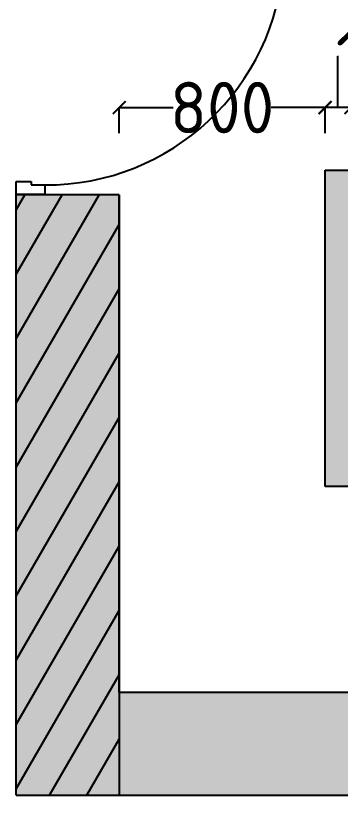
# Model space of a CAD drawing. Header units: inches. Extents: x -59797 to 874375, y -412711 to 5867.
# Drawn here: x 372621 to 373882, y -148936 to -145800 of the extents above; entities that cross this region are included whole.
import ezdxf

# ---------------------------------------------------------------- set-up
doc = ezdxf.new("R2010")
doc.units = ezdxf.units.IN
doc.header["$MEASUREMENT"] = 0
doc.layers.add('freecads.com', color=7, linetype='Continuous')
doc.styles.get("Standard").update_dxf_attribs({"font": 'GOST Common.ttf'})
doc.dimstyles.new('Copy of Standard', dxfattribs={"dimtxt": 120, "dimasz": 50, "dimexe": 0.18, "dimexo": 0.0625, "dimgap": 0.09, "dimtad": 0, "dimtih": 1, "dimtoh": 1, "dimdec": 0, "dimzin": 0, "dimdsep": 46, "dimtxsty": 'Standard', "dimblk": 'ARCHTICK', "dimcen": 0.09, "dimclrd": 250, "dimadec": 0, "dimazin": 0, "dimtfac": 1, "dimtdec": 0, "dimtofl": 0, "dimtmove": 0, "dimatfit": 3, "dimldrblk": 'ARCHTICK', "dimfxl": 100, "dimfxlon": 1, "dimtolj": 1, "dimtzin": 0, "dimarcsym": 0})

# ---------------------------------------------------------------- blocks, each defined once
blk = doc.blocks.new('_ArchTick')
at = {"color": 0, "linetype": 'ByBlock', "const_width": 0.15}
blk.add_lwpolyline([(-0.5, -0.5), (0.5, 0.5)], dxfattribs=at)
blk = doc.blocks.new('*D159')
at = {"color": 250, "lineweight": -2, "transparency": 16777216}
for p, q in [((373870.6, -146155), (373870.6, -145954.8)), ((373870.6, -145954.8), (373870.8, -145954.8)), ((373920.6, -146155), (373820.6, -146155))]:
    blk.add_line(p, q, dxfattribs=at)
at = {"color": 0, "lineweight": -2, "transparency": 16777216}
for p, q in [((373820.6, -146255), (373820.6, -146154.8)), ((373920.6, -146255), (373920.6, -146154.8))]:
    blk.add_line(p, q, dxfattribs=at)
at = {"layer": 'Defpoints', "color": 0, "transparency": 16777216}
for p in [(373820.6, -146155), (373820.6, -146398.7), (373920.6, -146498.7)]:
    blk.add_point(p, dxfattribs=at)
at = {"color": 250, "lineweight": -2, "transparency": 16777216, "xscale": 50, "yscale": 50, "zscale": 50, "rotation": 180}
blk.add_blockref('_ArchTick', (373820.6, -146155), dxfattribs=at)
at = {"color": 250, "lineweight": -2, "transparency": 16777216, "xscale": 50, "yscale": 50, "zscale": 50}
blk.add_blockref('_ArchTick', (373920.6, -146155), dxfattribs=at)
at = {"color": 0, "transparency": 16777216, "insert": (374040.9, -145954.8), "char_height": 200, "attachment_point": 5}
blk.add_mtext('\\A1;100', dxfattribs=at)
blk = doc.blocks.new('*D160')
at = {"color": 0, "lineweight": -2, "transparency": 16777216}
for p, q in [((373020.6, -146255), (373020.6, -146154.8)), ((373820.6, -146255), (373820.6, -146154.8))]:
    blk.add_line(p, q, dxfattribs=at)
at = {"color": 250, "lineweight": -2, "transparency": 16777216}
for p, q in [((373020.6, -146155), (373230.5, -146155)), ((373820.6, -146155), (373610.7, -146155))]:
    blk.add_line(p, q, dxfattribs=at)
at = {"layer": 'Defpoints', "color": 0, "transparency": 16777216}
for p in [(373020.6, -146155), (373820.6, -146398.7), (373020.6, -146494)]:
    blk.add_point(p, dxfattribs=at)
at = {"color": 250, "lineweight": -2, "transparency": 16777216, "xscale": 50, "yscale": 50, "zscale": 50, "rotation": 180}
blk.add_blockref('_ArchTick', (373020.6, -146155), dxfattribs=at)
at = {"color": 250, "lineweight": -2, "transparency": 16777216, "xscale": 50, "yscale": 50, "zscale": 50}
blk.add_blockref('_ArchTick', (373820.6, -146155), dxfattribs=at)
at = {"color": 0, "transparency": 16777216, "insert": (373420.6, -146155), "char_height": 200, "attachment_point": 5}
blk.add_mtext('\\A1;800', dxfattribs=at)

msp = doc.modelspace()

# ---------------------------------------------------------------- hatches: boundary and pattern name
at = {"true_color": 0x636466}
h = msp.add_hatch(dxfattribs=at)
h.set_pattern_fill('ANSI31', color=251, scale=1000, angle=15)
h.set_pattern_definition([(60, (251519.96, -111555.34), (-108.25318, 62.5), [])])
h.paths.add_polyline_path([(373020.6, -146494), (372620.6, -146494), (372620.6, -148827.6), (373020.6, -148827.6)])
h.paths.add_polyline_path([(372620.6, -145494), (372731.5, -145494), (373020.6, -145494), (373020.6, -142927.6), (373020.6, -142527.6), (372620.6, -142527.6)])
at = {"true_color": 0x939598}
h = msp.add_hatch(color=252, dxfattribs=at)
h.dxf.hatch_style = 1
h.paths.add_polyline_path([(382908.1, -150927.6), (377478.8, -150927.6), (377478.8, -151327.6), (382908.1, -151327.6)])
h.paths.add_polyline_path([(385420.6, -150927.6), (385020.6, -150927.6), (383953.4, -150927.6), (383953.4, -151327.6), (385420.6, -151327.6)])
h.paths.add_polyline_path([(383020.6, -145666.9), (382909.7, -145666.9), (382620.6, -145666.9), (382620.6, -146527.6), (383020.6, -146527.6), (383020.6, -146243.4), (383020.6, -146127.6)])
h.paths.add_polyline_path([(376920.6, -148427.6), (373020.6, -148427.6), (373020.6, -146677.6), (373020.6, -146494), (372620.6, -146494), (372620.6, -148827.6), (376520.6, -148827.6), (376520.6, -150927.6), (376920.6, -150927.6)])
h = msp.add_hatch(color=5)
h.dxf.hatch_style = 1
h.paths.add_polyline_path([(376020.6, -146398.7), (375920.6, -146398.7), (375920.6, -147527.6), (373920.6, -147527.6), (373920.6, -146498.7), (374520.6, -146498.7), (374520.6, -146398.7), (373920.6, -146398.7), (373820.6, -146398.7), (373820.6, -147627.6), (376020.6, -147627.6)])

# ---------------------------------------------------------------- linework, layer by layer
at = {"color": 7}
for p, q in [((373820.6, -147627.6), (373820.6, -146398.7)), ((373820.6, -146398.7), (373920.6, -146398.7)), ((373020.6, -146494), (373020.6, -148827.6)), ((373020.6, -148427.6), (373020.6, -146677.6)), ((373020.6, -148427.6), (373020.6, -146677.6)), ((376020.6, -147627.6), (373820.6, -147627.6)), ((373020.6, -148427.6), (373020.6, -148252.6)), ((373020.6, -148427.6), (373020.6, -148252.6)), ((373020.6, -148427.6), (373020.6, -148252.6)), ((373020.6, -148427.6), (373020.6, -148252.6))]:
    msp.add_line(p, q, dxfattribs=at)
for p, q in [((372620.6, -148827.6), (372620.6, -146442.5)), ((372620.6, -148827.6), (372620.6, -146442.5)), ((373020.6, -146494), (372620.6, -146494)), ((373020.6, -146494), (372620.6, -146494)), ((373020.6, -148427.6), (373020.6, -146494)), ((373020.6, -148427.6), (373020.6, -146494)), ((373020.6, -148427.6), (376820.6, -148427.6)), ((373020.6, -148427.6), (376820.6, -148427.6)), ((372620.6, -148827.6), (376520.6, -148827.6)), ((372620.6, -148827.6), (376520.6, -148827.6))]:
    msp.add_line(p, q)
at = {"layer": 'freecads.com'}
for p, q in [((372620.6, -146492.4), (372620.6, -146442.5)), ((372620.6, -146442.5), (372679.4, -146442.5)), ((372620.6, -146492.4), (372620.6, -146442.5)), ((372620.6, -146442.5), (372679.4, -146442.5)), ((372679.4, -146442.5), (372679.4, -146455.8)), ((372679.4, -146442.5), (372679.4, -146455.8)), ((372679.4, -146455.8), (372731.5, -146455.8)), ((372679.4, -146455.8), (372731.5, -146455.8)), ((372731.5, -146455.8), (372731.5, -146492.4)), ((372731.5, -146455.8), (372731.5, -146492.4)), ((372731.5, -146492.4), (372620.6, -146492.4)), ((372731.5, -146492.4), (372620.6, -146492.4))]:
    msp.add_line(p, q, dxfattribs=at)
msp.add_arc((372736.3, -145531.8), 924.1, 269.7006, 356.6034, dxfattribs=at)
msp.add_arc((372736.3, -145531.8), 924.1, 269.7006, 356.6034, dxfattribs=at)

# ---------------------------------------------------------------- dimensions: what is measured, and where the dimension line sits
at = {"color": 7}
for base, p1, p2, picture, middle in [((373820.6, -146155), (373920.6, -146498.7), (373820.6, -146398.7), '*D159', (373870.9, -145954.8)), ((373020.6, -146155), (373820.6, -146398.7), (373020.6, -146494), '*D160', (373420.6, -146155))]:
    dim = msp.add_linear_dim(base=base, p1=p1, p2=p2, dimstyle='Copy of Standard', override={"dimtxt": 200, "dimtmove": 1}, dxfattribs=at)
    dim.commit()
    dim.dimension.update_dxf_attribs({"geometry": picture, "text_midpoint": middle})

doc.saveas('drawing.dxf')
